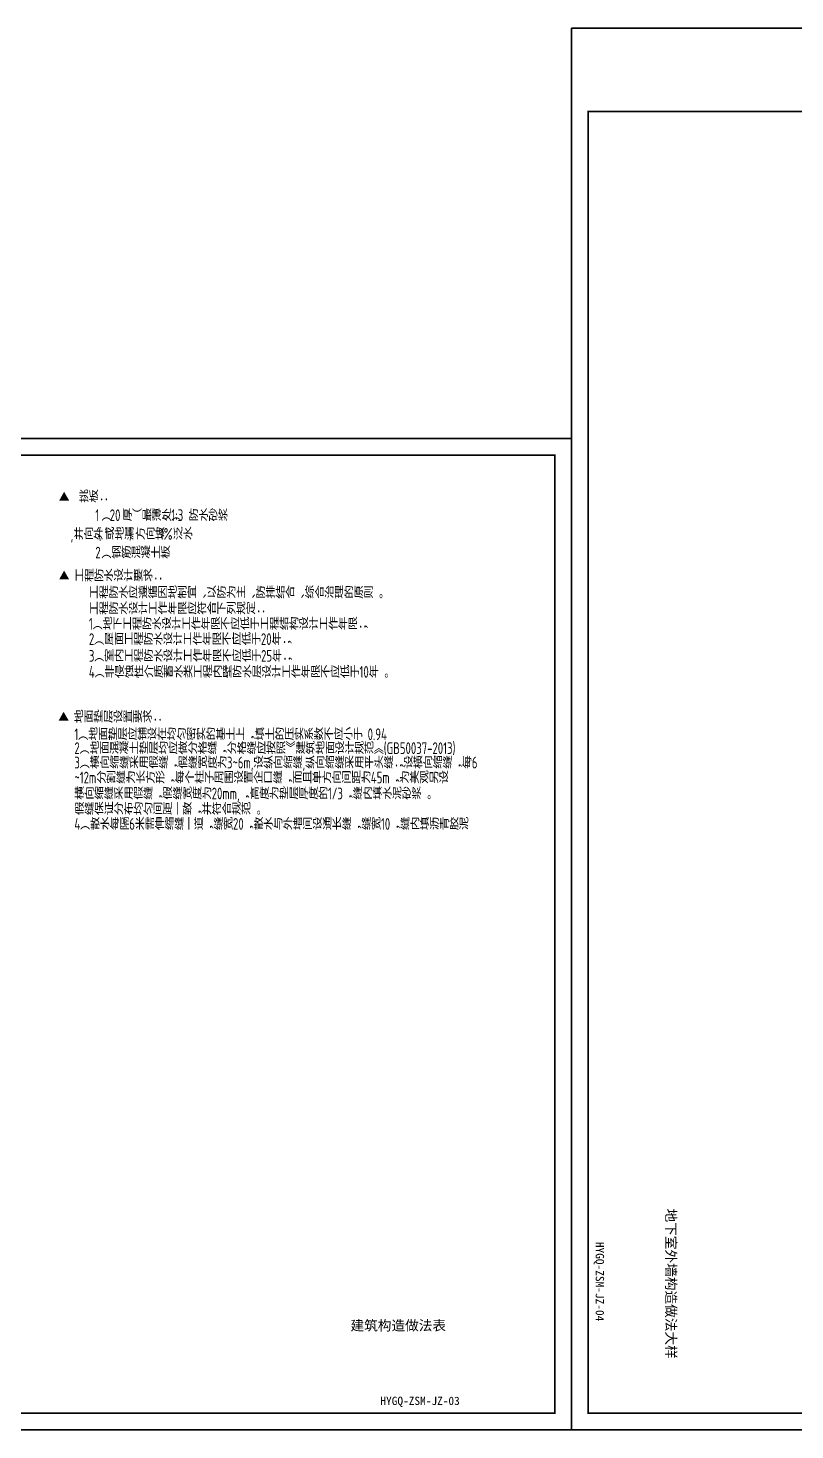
# Model space of a CAD drawing. Header units: millimetres. Extents: x 1742399 to 4898386, y 2481636 to 5226310.
# Drawn here: x 2142993 to 2165988, y 2714384 to 2756384 of the extents above; entities that cross this region are included whole.
import ezdxf

# ---------------------------------------------------------------- set-up
doc = ezdxf.new("R2010")
doc.units = ezdxf.units.MM
doc.header["$LTSCALE"] = 1000
for name, color, linetype in [('PUB_TEXT', 7, 'Continuous'), ('PUB_TITLE', 4, 'Continuous'), ('TEXT', 7, 'Continuous'), ('图框', 7, 'Continuous')]:
    doc.layers.add(name, color=color, linetype=linetype)
doc.styles.add('biaotilan', font='', dxfattribs={"width": 0.7})
doc.styles.add('TSSD_Rein', font='TSSDENG', dxfattribs={"width": 0.7, "bigfont": '@1HZTXT'})
doc.styles.get('biaotilan').set_extended_font_data('SimSun')

# ---------------------------------------------------------------- blocks, each defined once
blk = doc.blocks.new('HAYJZ A3')
blk.add_lwpolyline([(4975, -403417), (46975, -403417), (46975, -433117), (4975, -433117), (4975, -403417)])
at = {"const_width": 50}
blk.add_lwpolyline([(7475, -403917), (46475, -403917), (46475, -432617), (7475, -432617), (7475, -403917)], dxfattribs=at)
at = {"layer": 'PUB_TITLE'}
blk.add_lwpolyline([(4975, -433117), (46975, -433117), (46975, -403417), (4975, -403417)], close=True, dxfattribs=at)

msp = doc.modelspace()

# ---------------------------------------------------------------- linework, layer by layer
for points in [[(2143928.6, 2739866.1), (2144074.9, 2740128.8), (2144226.6, 2739866.1)], [(2143913.2, 2735636.8), (2144059.5, 2735899.5), (2144211.2, 2735636.8)]]:
    msp.add_solid(points)
at = {"layer": 'PUB_TITLE'}
for points in [[(2159283.1, 2756383.9), (2159283.1, 2714383.9), (2188983.1, 2714383.9), (2188983.1, 2756383.9)], [(2117283.1, 2714383.9), (2159283.1, 2714383.9), (2159283.1, 2744083.9), (2117283.1, 2744083.9)]]:
    msp.add_lwpolyline(points, close=True, dxfattribs=at)
at = {"layer": 'TEXT'}
msp.add_solid([(2143928.6, 2742228, 0), (2144074.9, 2742490.6, 0), (2144226.6, 2742228, 0)], dxfattribs=at)

# ---------------------------------------------------------------- block references
at = {"rotation": 270}
msp.add_blockref('HAYJZ A3', (2592399.9, 2761358.5), dxfattribs=at)
msp.add_blockref('HAYJZ A3', (2112308.5, 3147500.7))

# ---------------------------------------------------------------- texts
at = {"style": 'TSSD_Rein', "width": 0.7}
for s, p in [('工程防水设计要求：', (2144379.4, 2739802.8, 0)), ('工程防水应遵循因地制宜、以防为主、防排结合、综合治理的原则。', (2144818.3, 2739298.3)), ('工程防水设计工作年限应符合下列规定：', (2144818.3, 2738818.4)), ('1）地下工程防水设计工作年限不应低于工程结构设计工作年限；', (2144818.3, 2738359.7)), ('2）屋面工程防水设计工作年限不应低于20年；', (2144818.3, 2737901.1)), ('3）室内工程防水设计工作年限不应低于25年；', (2144818.3, 2737399.8)), ('4）非侵蚀性介质蓄水类工程内壁防水层设计工作年限不应低于10年。', (2144818.3, 2736919.8)), ('地面垫层设置要求：', (2144364, 2735573.5, 0))]:
    msp.add_text(s, height=350, dxfattribs=at).set_placement(p)
at = {"layer": 'PUB_TEXT', "style": 'TSSD_Rein', "width": 0.7}
for s, p in [('挑板：', (2144516.2, 2742174, 0)), ('1', (2145010.1, 2741614, 0)), ('20', (2145443.6, 2741614, 0)), ('厚（最薄处）', (2145820.5, 2741614, 0)), ('1:3', (2147290.5, 2741614, 0)), ('防水砂浆', (2147808.7, 2741614, 0)), ('并向外', (2144363.5, 2741054, 0)), ('(', (2145098.5, 2741054, 0)), ('）', (2145198.6, 2741614, 0)), ('或地漏', (2145287, 2741054, 0)), (')', (2146022, 2741054, 0)), ('方向坡', (2146210.5, 2741054, 0)), ('1%', (2146945.5, 2741054, 0)), ('泛水', (2147341.2, 2741054, 0)), (',', (2144269.3, 2741054, 0)), ('2', (2145010.1, 2740494, 0)), ('）钢筋混凝土板', (2145198.6, 2740494, 0))]:
    msp.add_text(s, height=350, dxfattribs=at).set_placement(p)
at = {"layer": 'TEXT', "style": 'TSSD_Rein', "width": 0.7}
for s, p in [('1）地面垫层应铺设在均匀密实的基土上，填土的压实系数不应小于 0.94', (2144383.8, 2735051.3, 0)), ('2）地面混凝土垫层均应做分格缝，分格缝应按照《建筑地面设计规范》(GB50037-2013)', (2144383.8, 2734634.8, 0)), ('3）横向缩缝采用假缝，假缝宽度为3~6m,设纵向缩缝,纵向缩缝采用平头缝；设横向缩缝，每6', (2144383.8, 2734203, 0)), ('~12m分割缝为长方形，每个柱子周围设置企口缝，而且单方向间距为45m，为美观另设', (2144383.8, 2733754.2, 0)), ('横向缩缝采用假缝，假缝宽度为20mm,，高度为垫层厚度的1/3，缝内填水泥砂浆。', (2144383.8, 2733276.7, 0)), ('假缝保证分布均匀间距一致，并符合规范。', (2144383.8, 2732815, 0)), ('4）散水每隔6米需伸缩缝一道，缝宽20，散水与外墙间设通长缝，缝宽10，缝内填沥青胶泥', (2144383.8, 2732364.5, 0))]:
    msp.add_text(s, height=350, dxfattribs=at).set_placement(p)
at = {"layer": '图框', "style": 'biaotilan'}
for s, height, p in [('地下室外墙构造做法大样', 300, (2162121.2, 2721017.3)), ('HYGQ-ZSM-JZ-04', 250, (2160013.6, 2720019.4))]:
    msp.add_text(s, height=height, rotation=270, dxfattribs=at).set_placement(p)
for s, height, p in [('建筑构造做法表', 300, (2152661.9, 2717364.6)), ('HYGQ-ZSM-JZ-03', 250, (2153557.2, 2715131.4))]:
    msp.add_text(s, height=height, dxfattribs=at).set_placement(p)

doc.saveas('drawing.dxf')
